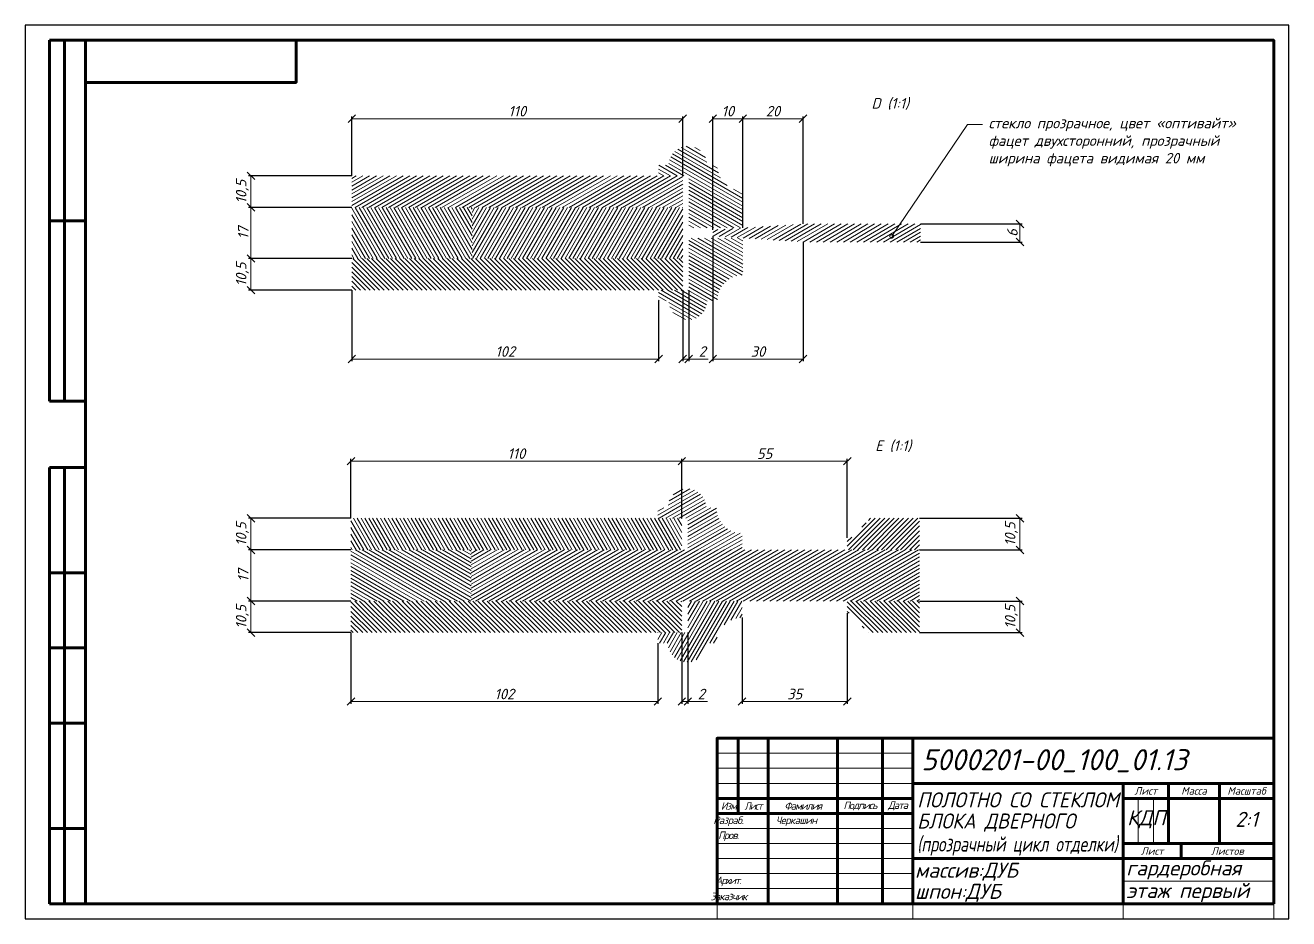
# Paper-space layout 'Лист1' of a CAD drawing. Header units: millimetres. Extents: x 0 to 420, y -322 to 297.
# Drawn here: x 0 to 420, y -322 to -25 of the extents above; entities that cross this region are included whole.
import ezdxf
from ezdxf import colors
from ezdxf.entities.mleader import LeaderData, LeaderLine
from ezdxf.enums import TextEntityAlignment as Align
from ezdxf.math import Vec2, Vec3

# ---------------------------------------------------------------- set-up
doc = ezdxf.new("R2010")
doc.units = ezdxf.units.MM
for name, color, linetype, lineweight in [('MD_Аннотация', 7, 'Continuous', 25), ('MD_Штриховка', 4, 'Continuous', 13), ('слой служебный  ПОЗИЦИИ', 4, 'Continuous', 18), ('слой служебный РАЗМЕРЫ', 7, 'Continuous', 18)]:
    doc.layers.add(name, color=color, linetype=linetype, lineweight=lineweight)
doc.layers.add('слой служебный ШТАМП', color=4, linetype='Continuous')
doc.styles.add('ЕСКД', font='isocpeui.ttf', dxfattribs={"height": 3.5})
doc.dimstyles.new('ЕСКД', dxfattribs={"dimtxt": 3.5, "dimasz": 2.5, "dimexe": 0.75, "dimexo": 0, "dimgap": 0.75, "dimtad": 1, "dimtxsty": 'ЕСКД', "dimblk": 'OBLIQUE', "dimcen": 2.5, "dimclrd": 256, "dimclre": 256, "dimclrt": 256, "dimadec": 0, "dimazin": 0, "dimtfac": 1, "dimtmove": 0, "dimatfit": 3, "dimfxl": 1, "dimlwd": -1, "dimarcsym": 0})

# ---------------------------------------------------------------- blocks, each defined once
blk = doc.blocks.new('_Oblique')
at = {"color": 0, "linetype": 'ByBlock', "lineweight": -2}
blk.add_line((-0.5, -0.5), (0.5, 0.5), dxfattribs=at)
blk = doc.blocks.new('*D48')
at = {"layer": 'Defpoints', "color": 0, "transparency": 16777216}
for p in [(218.55, -113.05), (220.55, -113.05), (220.55, -135.95)]:
    blk.add_point(p, dxfattribs=at)
at = {"layer": 'слой служебный РАЗМЕРЫ', "lineweight": -2, "transparency": 16777216}
for p, q in [((218.55, -113.05), (218.55, -136.7)), ((220.55, -113.05), (220.55, -136.7))]:
    blk.add_line(p, q, dxfattribs=at)
at = {"layer": 'слой служебный РАЗМЕРЫ', "transparency": 16777216}
for p, q in [((218.55, -135.95), (220.55, -135.95)), ((220.55, -135.95), (227.03, -135.95))]:
    blk.add_line(p, q, dxfattribs=at)
at = {"layer": 'слой служебный РАЗМЕРЫ', "transparency": 16777216, "xscale": 2.5, "yscale": 2.5, "zscale": 2.5, "rotation": 180}
blk.add_blockref('_Oblique', (218.55, -135.95), dxfattribs=at)
at = {"layer": 'слой служебный РАЗМЕРЫ', "transparency": 16777216, "xscale": 2.5, "yscale": 2.5, "zscale": 2.5}
blk.add_blockref('_Oblique', (220.55, -135.95), dxfattribs=at)
at = {"layer": 'слой служебный РАЗМЕРЫ', "transparency": 16777216, "insert": (225.04, -133.45), "char_height": 3.5, "attachment_point": 5, "style": 'ЕСКД'}
blk.add_mtext('2', dxfattribs=at)
blk = doc.blocks.new('*D49')
at = {"layer": 'Defpoints', "color": 0, "transparency": 16777216}
for p in [(108.55, -75.05), (75.01, -85.55), (108.55, -85.55)]:
    blk.add_point(p, dxfattribs=at)
at = {"layer": 'слой служебный РАЗМЕРЫ', "lineweight": -2, "transparency": 16777216}
for p, q in [((108.55, -75.05), (74.26, -75.05)), ((108.55, -85.55), (74.26, -85.55))]:
    blk.add_line(p, q, dxfattribs=at)
at = {"layer": 'слой служебный РАЗМЕРЫ', "transparency": 16777216}
blk.add_line((75.01, -75.05), (75.01, -85.55), dxfattribs=at)
at = {"layer": 'слой служебный РАЗМЕРЫ', "transparency": 16777216, "xscale": 2.5, "yscale": 2.5, "zscale": 2.5}
for p, rotation in [((75.01, -75.05), 90), ((75.01, -85.55), 270)]:
    blk.add_blockref('_Oblique', p, dxfattribs=dict(at, rotation=rotation))
at = {"layer": 'слой служебный РАЗМЕРЫ', "transparency": 16777216, "insert": (72.16, -80.3), "char_height": 3.5, "attachment_point": 5, "rotation": 90, "style": 'ЕСКД'}
blk.add_mtext('10,5', dxfattribs=at)
blk = doc.blocks.new('*D50')
at = {"layer": 'Defpoints', "color": 0, "transparency": 16777216}
for p in [(75.01, -102.55), (108.55, -102.55), (108.55, -113.05)]:
    blk.add_point(p, dxfattribs=at)
at = {"layer": 'слой служебный РАЗМЕРЫ', "lineweight": -2, "transparency": 16777216}
for p, q in [((108.55, -102.55), (74.26, -102.55)), ((108.55, -113.05), (74.26, -113.05))]:
    blk.add_line(p, q, dxfattribs=at)
at = {"layer": 'слой служебный РАЗМЕРЫ', "transparency": 16777216}
blk.add_line((75.01, -113.05), (75.01, -102.55), dxfattribs=at)
at = {"layer": 'слой служебный РАЗМЕРЫ', "transparency": 16777216, "xscale": 2.5, "yscale": 2.5, "zscale": 2.5}
for p, rotation in [((75.01, -102.55), 90), ((75.01, -113.05), 270)]:
    blk.add_blockref('_Oblique', p, dxfattribs=dict(at, rotation=rotation))
at = {"layer": 'слой служебный РАЗМЕРЫ', "transparency": 16777216, "insert": (72.16, -107.8), "char_height": 3.5, "attachment_point": 5, "rotation": 90, "style": 'ЕСКД'}
blk.add_mtext('10,5', dxfattribs=at)
blk = doc.blocks.new('*D51')
at = {"layer": 'Defpoints', "color": 0, "transparency": 16777216}
for p in [(108.55, -85.55), (75.01, -102.55), (108.55, -102.55)]:
    blk.add_point(p, dxfattribs=at)
at = {"layer": 'слой служебный РАЗМЕРЫ', "lineweight": -2, "transparency": 16777216}
for p, q in [((108.55, -85.55), (74.26, -85.55)), ((108.55, -102.55), (74.26, -102.55))]:
    blk.add_line(p, q, dxfattribs=at)
at = {"layer": 'слой служебный РАЗМЕРЫ', "transparency": 16777216}
blk.add_line((75.01, -85.55), (75.01, -102.55), dxfattribs=at)
at = {"layer": 'слой служебный РАЗМЕРЫ', "transparency": 16777216, "xscale": 2.5, "yscale": 2.5, "zscale": 2.5}
for p, rotation in [((75.01, -85.55), 90), ((75.01, -102.55), 270)]:
    blk.add_blockref('_Oblique', p, dxfattribs=dict(at, rotation=rotation))
at = {"layer": 'слой служебный РАЗМЕРЫ', "transparency": 16777216, "insert": (72.48, -94.05), "char_height": 3.5, "attachment_point": 5, "rotation": 90, "style": 'ЕСКД'}
blk.add_mtext('17', dxfattribs=at)
blk = doc.blocks.new('*D52')
at = {"layer": 'Defpoints', "color": 0, "transparency": 16777216}
for p in [(108.26, -188.9), (75.01, -199.4), (108.26, -199.4)]:
    blk.add_point(p, dxfattribs=at)
at = {"layer": 'слой служебный РАЗМЕРЫ', "lineweight": -2, "transparency": 16777216}
for p, q in [((108.26, -188.9), (74.26, -188.9)), ((108.26, -199.4), (74.26, -199.4))]:
    blk.add_line(p, q, dxfattribs=at)
at = {"layer": 'слой служебный РАЗМЕРЫ', "transparency": 16777216}
blk.add_line((75.01, -188.9), (75.01, -199.4), dxfattribs=at)
at = {"layer": 'слой служебный РАЗМЕРЫ', "transparency": 16777216, "xscale": 2.5, "yscale": 2.5, "zscale": 2.5}
for p, rotation in [((75.01, -188.9), 90), ((75.01, -199.4), 270)]:
    blk.add_blockref('_Oblique', p, dxfattribs=dict(at, rotation=rotation))
at = {"layer": 'слой служебный РАЗМЕРЫ', "transparency": 16777216, "insert": (72.16, -194.15), "char_height": 3.5, "attachment_point": 5, "rotation": 90, "style": 'ЕСКД'}
blk.add_mtext('10,5', dxfattribs=at)
blk = doc.blocks.new('*D53')
at = {"layer": 'Defpoints', "color": 0, "transparency": 16777216}
for p in [(108.26, -199.4), (75.01, -216.4), (108.26, -216.4)]:
    blk.add_point(p, dxfattribs=at)
at = {"layer": 'слой служебный РАЗМЕРЫ', "lineweight": -2, "transparency": 16777216}
for p, q in [((108.26, -199.4), (74.26, -199.4)), ((108.26, -216.4), (74.26, -216.4))]:
    blk.add_line(p, q, dxfattribs=at)
at = {"layer": 'слой служебный РАЗМЕРЫ', "transparency": 16777216}
blk.add_line((75.01, -199.4), (75.01, -216.4), dxfattribs=at)
at = {"layer": 'слой служебный РАЗМЕРЫ', "transparency": 16777216, "xscale": 2.5, "yscale": 2.5, "zscale": 2.5}
for p, rotation in [((75.01, -199.4), 90), ((75.01, -216.4), 270)]:
    blk.add_blockref('_Oblique', p, dxfattribs=dict(at, rotation=rotation))
at = {"layer": 'слой служебный РАЗМЕРЫ', "transparency": 16777216, "insert": (72.48, -207.9), "char_height": 3.5, "attachment_point": 5, "rotation": 90, "style": 'ЕСКД'}
blk.add_mtext('17', dxfattribs=at)
blk = doc.blocks.new('*D54')
at = {"layer": 'Defpoints', "color": 0, "transparency": 16777216}
for p in [(108.26, -216.4), (75.01, -226.9), (108.26, -226.9)]:
    blk.add_point(p, dxfattribs=at)
at = {"layer": 'слой служебный РАЗМЕРЫ', "lineweight": -2, "transparency": 16777216}
for p, q in [((108.26, -216.4), (74.26, -216.4)), ((108.26, -226.9), (74.26, -226.9))]:
    blk.add_line(p, q, dxfattribs=at)
at = {"layer": 'слой служебный РАЗМЕРЫ', "transparency": 16777216}
blk.add_line((75.01, -216.4), (75.01, -226.9), dxfattribs=at)
at = {"layer": 'слой служебный РАЗМЕРЫ', "transparency": 16777216, "xscale": 2.5, "yscale": 2.5, "zscale": 2.5}
for p, rotation in [((75.01, -216.4), 90), ((75.01, -226.9), 270)]:
    blk.add_blockref('_Oblique', p, dxfattribs=dict(at, rotation=rotation))
at = {"layer": 'слой служебный РАЗМЕРЫ', "transparency": 16777216, "insert": (72.16, -221.65), "char_height": 3.5, "attachment_point": 5, "rotation": 90, "style": 'ЕСКД'}
blk.add_mtext('10,5', dxfattribs=at)
blk = doc.blocks.new('*D55')
at = {"layer": 'Defpoints', "color": 0, "transparency": 16777216}
for p in [(108.26, -226.9), (210.26, -230.4), (108.26, -249.8)]:
    blk.add_point(p, dxfattribs=at)
at = {"layer": 'слой служебный РАЗМЕРЫ', "lineweight": -2, "transparency": 16777216}
for p, q in [((108.26, -226.9), (108.26, -250.55)), ((210.26, -230.4), (210.26, -250.55))]:
    blk.add_line(p, q, dxfattribs=at)
at = {"layer": 'слой служебный РАЗМЕРЫ', "transparency": 16777216}
blk.add_line((210.26, -249.8), (108.26, -249.8), dxfattribs=at)
at = {"layer": 'слой служебный РАЗМЕРЫ', "transparency": 16777216, "xscale": 2.5, "yscale": 2.5, "zscale": 2.5, "rotation": 180}
blk.add_blockref('_Oblique', (108.26, -249.8), dxfattribs=at)
at = {"layer": 'слой служебный РАЗМЕРЫ', "transparency": 16777216, "xscale": 2.5, "yscale": 2.5, "zscale": 2.5}
blk.add_blockref('_Oblique', (210.26, -249.8), dxfattribs=at)
at = {"layer": 'слой служебный РАЗМЕРЫ', "transparency": 16777216, "insert": (159.26, -247.3), "char_height": 3.5, "attachment_point": 5, "style": 'ЕСКД'}
blk.add_mtext('102', dxfattribs=at)
blk = doc.blocks.new('*D56')
at = {"layer": 'Defpoints', "color": 0, "transparency": 16777216}
for p in [(218.26, -226.9), (220.26, -226.9), (220.26, -249.8)]:
    blk.add_point(p, dxfattribs=at)
at = {"layer": 'слой служебный РАЗМЕРЫ', "lineweight": -2, "transparency": 16777216}
for p, q in [((218.26, -226.9), (218.26, -250.55)), ((220.26, -226.9), (220.26, -250.55))]:
    blk.add_line(p, q, dxfattribs=at)
at = {"layer": 'слой служебный РАЗМЕРЫ', "transparency": 16777216}
for p, q in [((218.26, -249.8), (220.26, -249.8)), ((220.26, -249.8), (226.74, -249.8))]:
    blk.add_line(p, q, dxfattribs=at)
at = {"layer": 'слой служебный РАЗМЕРЫ', "transparency": 16777216, "xscale": 2.5, "yscale": 2.5, "zscale": 2.5, "rotation": 180}
blk.add_blockref('_Oblique', (218.26, -249.8), dxfattribs=at)
at = {"layer": 'слой служебный РАЗМЕРЫ', "transparency": 16777216, "xscale": 2.5, "yscale": 2.5, "zscale": 2.5}
blk.add_blockref('_Oblique', (220.26, -249.8), dxfattribs=at)
at = {"layer": 'слой служебный РАЗМЕРЫ', "transparency": 16777216, "insert": (224.75, -247.3), "char_height": 3.5, "attachment_point": 5, "style": 'ЕСКД'}
blk.add_mtext('2', dxfattribs=at)
blk = doc.blocks.new('*D57')
at = {"layer": 'Defpoints', "color": 0, "transparency": 16777216}
for p in [(238.26, -221.9), (273.26, -220.4), (273.26, -249.8)]:
    blk.add_point(p, dxfattribs=at)
at = {"layer": 'слой служебный РАЗМЕРЫ', "lineweight": -2, "transparency": 16777216}
for p, q in [((238.26, -221.9), (238.26, -250.55)), ((273.26, -220.4), (273.26, -250.55))]:
    blk.add_line(p, q, dxfattribs=at)
at = {"layer": 'слой служебный РАЗМЕРЫ', "transparency": 16777216}
blk.add_line((238.26, -249.8), (273.26, -249.8), dxfattribs=at)
at = {"layer": 'слой служебный РАЗМЕРЫ', "transparency": 16777216, "xscale": 2.5, "yscale": 2.5, "zscale": 2.5, "rotation": 180}
blk.add_blockref('_Oblique', (238.26, -249.8), dxfattribs=at)
at = {"layer": 'слой служебный РАЗМЕРЫ', "transparency": 16777216, "xscale": 2.5, "yscale": 2.5, "zscale": 2.5}
blk.add_blockref('_Oblique', (273.26, -249.8), dxfattribs=at)
at = {"layer": 'слой служебный РАЗМЕРЫ', "transparency": 16777216, "insert": (255.76, -247.3), "char_height": 3.5, "attachment_point": 5, "style": 'ЕСКД'}
blk.add_mtext('35', dxfattribs=at)
blk = doc.blocks.new('*D58')
at = {"layer": 'Defpoints', "color": 0, "transparency": 16777216}
for p in [(273.26, -169.9), (218.26, -188.9), (273.26, -195.4)]:
    blk.add_point(p, dxfattribs=at)
at = {"layer": 'слой служебный РАЗМЕРЫ', "lineweight": -2, "transparency": 16777216}
for p, q in [((218.26, -188.9), (218.26, -169.15)), ((273.26, -195.4), (273.26, -169.15))]:
    blk.add_line(p, q, dxfattribs=at)
at = {"layer": 'слой служебный РАЗМЕРЫ', "transparency": 16777216}
blk.add_line((218.26, -169.9), (273.26, -169.9), dxfattribs=at)
at = {"layer": 'слой служебный РАЗМЕРЫ', "transparency": 16777216, "xscale": 2.5, "yscale": 2.5, "zscale": 2.5, "rotation": 180}
blk.add_blockref('_Oblique', (218.26, -169.9), dxfattribs=at)
at = {"layer": 'слой служебный РАЗМЕРЫ', "transparency": 16777216, "xscale": 2.5, "yscale": 2.5, "zscale": 2.5}
blk.add_blockref('_Oblique', (273.26, -169.9), dxfattribs=at)
at = {"layer": 'слой служебный РАЗМЕРЫ', "transparency": 16777216, "insert": (245.76, -167.4), "char_height": 3.5, "attachment_point": 5, "style": 'ЕСКД'}
blk.add_mtext('55', dxfattribs=at)
blk = doc.blocks.new('*D59')
at = {"layer": 'Defpoints', "color": 0, "transparency": 16777216}
for p in [(297.3, -188.9), (330.65, -188.9), (297.3, -199.4)]:
    blk.add_point(p, dxfattribs=at)
at = {"layer": 'слой служебный РАЗМЕРЫ', "lineweight": -2, "transparency": 16777216}
for p, q in [((297.3, -188.9), (331.4, -188.9)), ((297.3, -199.4), (331.4, -199.4))]:
    blk.add_line(p, q, dxfattribs=at)
at = {"layer": 'слой служебный РАЗМЕРЫ', "transparency": 16777216}
blk.add_line((330.65, -199.4), (330.65, -188.9), dxfattribs=at)
at = {"layer": 'слой служебный РАЗМЕРЫ', "transparency": 16777216, "xscale": 2.5, "yscale": 2.5, "zscale": 2.5}
for p, rotation in [((330.65, -188.9), 90), ((330.65, -199.4), 270)]:
    blk.add_blockref('_Oblique', p, dxfattribs=dict(at, rotation=rotation))
at = {"layer": 'слой служебный РАЗМЕРЫ', "transparency": 16777216, "insert": (327.8, -194.15), "char_height": 3.5, "attachment_point": 5, "rotation": 90, "style": 'ЕСКД'}
blk.add_mtext('10,5', dxfattribs=at)
blk = doc.blocks.new('*D60')
at = {"layer": 'Defpoints', "color": 0, "transparency": 16777216}
for p in [(297.3, -216.4), (330.65, -216.4), (297.3, -226.9)]:
    blk.add_point(p, dxfattribs=at)
at = {"layer": 'слой служебный РАЗМЕРЫ', "lineweight": -2, "transparency": 16777216}
for p, q in [((297.3, -216.4), (331.4, -216.4)), ((297.3, -226.9), (331.4, -226.9))]:
    blk.add_line(p, q, dxfattribs=at)
at = {"layer": 'слой служебный РАЗМЕРЫ', "transparency": 16777216}
blk.add_line((330.65, -226.9), (330.65, -216.4), dxfattribs=at)
at = {"layer": 'слой служебный РАЗМЕРЫ', "transparency": 16777216, "xscale": 2.5, "yscale": 2.5, "zscale": 2.5}
for p, rotation in [((330.65, -216.4), 90), ((330.65, -226.9), 270)]:
    blk.add_blockref('_Oblique', p, dxfattribs=dict(at, rotation=rotation))
at = {"layer": 'слой служебный РАЗМЕРЫ', "transparency": 16777216, "insert": (327.8, -221.65), "char_height": 3.5, "attachment_point": 5, "rotation": 90, "style": 'ЕСКД'}
blk.add_mtext('10,5', dxfattribs=at)
blk = doc.blocks.new('*D61')
at = {"layer": 'Defpoints', "color": 0, "transparency": 16777216}
for p in [(108.55, -113.05), (210.55, -116.56), (210.55, -135.95)]:
    blk.add_point(p, dxfattribs=at)
at = {"layer": 'слой служебный РАЗМЕРЫ', "lineweight": -2, "transparency": 16777216}
for p, q in [((108.55, -113.05), (108.55, -136.7)), ((210.55, -116.56), (210.55, -136.7))]:
    blk.add_line(p, q, dxfattribs=at)
at = {"layer": 'слой служебный РАЗМЕРЫ', "transparency": 16777216}
blk.add_line((108.55, -135.95), (210.55, -135.95), dxfattribs=at)
at = {"layer": 'слой служебный РАЗМЕРЫ', "transparency": 16777216, "xscale": 2.5, "yscale": 2.5, "zscale": 2.5, "rotation": 180}
blk.add_blockref('_Oblique', (108.55, -135.95), dxfattribs=at)
at = {"layer": 'слой служебный РАЗМЕРЫ', "transparency": 16777216, "xscale": 2.5, "yscale": 2.5, "zscale": 2.5}
blk.add_blockref('_Oblique', (210.55, -135.95), dxfattribs=at)
at = {"layer": 'слой служебный РАЗМЕРЫ', "transparency": 16777216, "insert": (159.55, -133.45), "char_height": 3.5, "attachment_point": 5, "style": 'ЕСКД'}
blk.add_mtext('102', dxfattribs=at)
blk = doc.blocks.new('*D62')
at = {"layer": 'Defpoints', "color": 0, "transparency": 16777216}
for p in [(108.26, -169.9), (108.26, -188.9), (218.26, -188.9)]:
    blk.add_point(p, dxfattribs=at)
at = {"layer": 'слой служебный РАЗМЕРЫ', "lineweight": -2, "transparency": 16777216}
for p, q in [((108.26, -188.9), (108.26, -169.15)), ((218.26, -188.9), (218.26, -169.15))]:
    blk.add_line(p, q, dxfattribs=at)
at = {"layer": 'слой служебный РАЗМЕРЫ', "transparency": 16777216}
blk.add_line((218.26, -169.9), (108.26, -169.9), dxfattribs=at)
at = {"layer": 'слой служебный РАЗМЕРЫ', "transparency": 16777216, "xscale": 2.5, "yscale": 2.5, "zscale": 2.5, "rotation": 180}
blk.add_blockref('_Oblique', (108.26, -169.9), dxfattribs=at)
at = {"layer": 'слой служебный РАЗМЕРЫ', "transparency": 16777216, "xscale": 2.5, "yscale": 2.5, "zscale": 2.5}
blk.add_blockref('_Oblique', (218.26, -169.9), dxfattribs=at)
at = {"layer": 'слой служебный РАЗМЕРЫ', "transparency": 16777216, "insert": (163.26, -167.4), "char_height": 3.5, "attachment_point": 5, "style": 'ЕСКД'}
blk.add_mtext('110', dxfattribs=at)
blk = doc.blocks.new('*D63')
at = {"layer": 'Defpoints', "color": 0, "transparency": 16777216}
for p in [(108.55, -56.06), (108.55, -75.05), (218.55, -75.05)]:
    blk.add_point(p, dxfattribs=at)
at = {"layer": 'слой служебный РАЗМЕРЫ', "lineweight": -2, "transparency": 16777216}
for p, q in [((108.55, -75.05), (108.55, -55.31)), ((218.55, -75.05), (218.55, -55.31))]:
    blk.add_line(p, q, dxfattribs=at)
at = {"layer": 'слой служебный РАЗМЕРЫ', "transparency": 16777216}
blk.add_line((218.55, -56.06), (108.55, -56.06), dxfattribs=at)
at = {"layer": 'слой служебный РАЗМЕРЫ', "transparency": 16777216, "xscale": 2.5, "yscale": 2.5, "zscale": 2.5, "rotation": 180}
blk.add_blockref('_Oblique', (108.55, -56.06), dxfattribs=at)
at = {"layer": 'слой служебный РАЗМЕРЫ', "transparency": 16777216, "xscale": 2.5, "yscale": 2.5, "zscale": 2.5}
blk.add_blockref('_Oblique', (218.55, -56.06), dxfattribs=at)
at = {"layer": 'слой служебный РАЗМЕРЫ', "transparency": 16777216, "insert": (163.55, -53.56), "char_height": 3.5, "attachment_point": 5, "style": 'ЕСКД'}
blk.add_mtext('110', dxfattribs=at)
blk = doc.blocks.new('_DotSmall')
at = {"color": 0, "linetype": 'ByBlock', "const_width": 0.5}
blk.add_lwpolyline([(-0.0625, 0, 1), (0.0625, 0, 1)], format="xyb", close=True, dxfattribs=at)
blk = doc.blocks.new('*D76')
at = {"layer": 'Defpoints', "color": 0, "transparency": 16777216}
for p in [(297.59, -91.05), (297.59, -97.05), (330.65, -97.05)]:
    blk.add_point(p, dxfattribs=at)
at = {"layer": 'слой служебный РАЗМЕРЫ', "lineweight": -2, "transparency": 16777216}
for p, q in [((297.59, -91.05), (331.4, -91.05)), ((297.59, -97.05), (331.4, -97.05))]:
    blk.add_line(p, q, dxfattribs=at)
at = {"layer": 'слой служебный РАЗМЕРЫ', "transparency": 16777216}
blk.add_line((330.65, -91.05), (330.65, -97.05), dxfattribs=at)
at = {"layer": 'слой служебный РАЗМЕРЫ', "transparency": 16777216, "xscale": 2.5, "yscale": 2.5, "zscale": 2.5}
for p, rotation in [((330.65, -91.05), 90), ((330.65, -97.05), 270)]:
    blk.add_blockref('_Oblique', p, dxfattribs=dict(at, rotation=rotation))
at = {"layer": 'слой служебный РАЗМЕРЫ', "transparency": 16777216, "insert": (328.15, -94.05), "char_height": 3.5, "attachment_point": 5, "rotation": 90, "style": 'ЕСКД'}
blk.add_mtext('6', dxfattribs=at)
blk = doc.blocks.new('*D77')
at = {"layer": 'Defpoints', "color": 0, "transparency": 16777216}
for p in [(238.55, -56.06), (238.55, -92.38), (228.55, -93.05)]:
    blk.add_point(p, dxfattribs=at)
at = {"layer": 'слой служебный РАЗМЕРЫ', "lineweight": -2, "transparency": 16777216}
for p, q in [((228.55, -93.05), (228.55, -55.31)), ((238.55, -92.38), (238.55, -55.31))]:
    blk.add_line(p, q, dxfattribs=at)
at = {"layer": 'слой служебный РАЗМЕРЫ', "transparency": 16777216}
blk.add_line((228.55, -56.06), (238.55, -56.06), dxfattribs=at)
at = {"layer": 'слой служебный РАЗМЕРЫ', "transparency": 16777216, "xscale": 2.5, "yscale": 2.5, "zscale": 2.5, "rotation": 180}
blk.add_blockref('_Oblique', (228.55, -56.06), dxfattribs=at)
at = {"layer": 'слой служебный РАЗМЕРЫ', "transparency": 16777216, "xscale": 2.5, "yscale": 2.5, "zscale": 2.5}
blk.add_blockref('_Oblique', (238.55, -56.06), dxfattribs=at)
at = {"layer": 'слой служебный РАЗМЕРЫ', "transparency": 16777216, "insert": (233.55, -53.56), "char_height": 3.5, "attachment_point": 5, "style": 'ЕСКД'}
blk.add_mtext('10', dxfattribs=at)
blk = doc.blocks.new('*D78')
at = {"layer": 'Defpoints', "color": 0, "transparency": 16777216}
for p in [(228.55, -95.05), (258.55, -97.05), (258.55, -135.95)]:
    blk.add_point(p, dxfattribs=at)
at = {"layer": 'слой служебный РАЗМЕРЫ', "lineweight": -2, "transparency": 16777216}
for p, q in [((228.55, -95.05), (228.55, -136.7)), ((258.55, -97.05), (258.55, -136.7))]:
    blk.add_line(p, q, dxfattribs=at)
at = {"layer": 'слой служебный РАЗМЕРЫ', "transparency": 16777216}
blk.add_line((228.55, -135.95), (258.55, -135.95), dxfattribs=at)
at = {"layer": 'слой служебный РАЗМЕРЫ', "transparency": 16777216, "xscale": 2.5, "yscale": 2.5, "zscale": 2.5, "rotation": 180}
blk.add_blockref('_Oblique', (228.55, -135.95), dxfattribs=at)
at = {"layer": 'слой служебный РАЗМЕРЫ', "transparency": 16777216, "xscale": 2.5, "yscale": 2.5, "zscale": 2.5}
blk.add_blockref('_Oblique', (258.55, -135.95), dxfattribs=at)
at = {"layer": 'слой служебный РАЗМЕРЫ', "transparency": 16777216, "insert": (243.55, -133.45), "char_height": 3.5, "attachment_point": 5, "style": 'ЕСКД'}
blk.add_mtext('30', dxfattribs=at)
blk = doc.blocks.new('*D79')
at = {"layer": 'Defpoints', "color": 0, "transparency": 16777216}
for p in [(258.55, -56.06), (238.55, -92.38), (258.55, -91.05)]:
    blk.add_point(p, dxfattribs=at)
at = {"layer": 'слой служебный РАЗМЕРЫ', "lineweight": -2, "transparency": 16777216}
for p, q in [((238.55, -92.38), (238.55, -55.31)), ((258.55, -91.05), (258.55, -55.31))]:
    blk.add_line(p, q, dxfattribs=at)
at = {"layer": 'слой служебный РАЗМЕРЫ', "transparency": 16777216}
blk.add_line((238.55, -56.06), (258.55, -56.06), dxfattribs=at)
at = {"layer": 'слой служебный РАЗМЕРЫ', "transparency": 16777216, "xscale": 2.5, "yscale": 2.5, "zscale": 2.5, "rotation": 180}
blk.add_blockref('_Oblique', (238.55, -56.06), dxfattribs=at)
at = {"layer": 'слой служебный РАЗМЕРЫ', "transparency": 16777216, "xscale": 2.5, "yscale": 2.5, "zscale": 2.5}
blk.add_blockref('_Oblique', (258.55, -56.06), dxfattribs=at)
at = {"layer": 'слой служебный РАЗМЕРЫ', "transparency": 16777216, "insert": (248.55, -53.56), "char_height": 3.5, "attachment_point": 5, "style": 'ЕСКД'}
blk.add_mtext('20', dxfattribs=at)

psp = doc.layouts.new('Лист1')

# ---------------------------------------------------------------- hatches: boundary and pattern name
at = {"layer": 'MD_Штриховка'}
h = psp.add_hatch(dxfattribs=at)
h.set_pattern_fill('ANSI31', color=256, scale=0.35, angle=105, style=0)
edge = h.paths.add_edge_path(flags=0)
edge.add_line((213.94741, -71.54919), (210.54741, -71.54919))
edge.add_line((210.54741, -71.54919), (210.54741, -75.05281))
edge.add_line((210.54741, -75.05281), (218.54741, -75.05281))
edge.add_line((218.54741, -75.05281), (220.54741, -75.05281))
edge.add_line((220.54741, -75.05281), (220.54741, -92.38024))
edge.add_line((220.54741, -92.38024), (238.54741, -92.38024))
edge.add_line((238.54741, -92.38024), (238.54741, -80.04919))
edge.add_ellipse((238.54741, -71.54919), major_axis=(0, -8.5), ratio=1, start_angle=270, end_angle=360, ccw=False)
edge.add_line((230.04741, -71.54919), (226.64741, -71.54919))
edge.add_ellipse((220.29741, -71.54919), major_axis=(6.35, 0), ratio=1, start_angle=0, end_angle=180)
h = psp.add_hatch(dxfattribs=at)
h.set_pattern_fill('ANSI31', color=256, scale=0.35, angle=-15, style=0)
h.paths.add_polyline_path([(108.54741, -75.05281), (108.54741, -85.55281), (148.54741, -85.55281), (218.54741, -85.55281), (218.54741, -75.05281), (210.54741, -75.05281)], flags=0)
h = psp.add_hatch(dxfattribs=at)
h.set_pattern_fill('ANSI31', color=256, scale=0.35, angle=75, style=0)
h.paths.add_polyline_path([(148.54741, -102.55281), (148.54741, -85.55281), (108.54741, -85.55281), (108.54741, -102.55281)], flags=0)
h = psp.add_hatch(dxfattribs=at)
h.set_pattern_fill('ANSI31', color=256, scale=0.35, angle=15, style=0)
h.paths.add_polyline_path([(218.54741, -102.55281), (218.54741, -85.55281), (148.54741, -85.55281), (148.54741, -102.55281)], flags=0)
h = psp.add_hatch(dxfattribs=at)
h.set_pattern_fill('ANSI31', color=256, scale=0.35, angle=-15, style=0)
h.paths.add_polyline_path([(297.59409, -97.05281), (297.59409, -91.05281), (258.54741, -91.05281), (228.54741, -93.05281), (228.54741, -95.05281), (258.54741, -97.05281)], flags=0)
h = psp.add_hatch(dxfattribs=at)
h.set_pattern_fill('ANSI31', color=256, scale=0.35, angle=105, style=0)
edge = h.paths.add_edge_path(flags=0)
edge.add_line((210.54741, -116.55642), (213.94741, -116.55642))
edge.add_ellipse((220.29741, -116.55642), major_axis=(-6.35, 0), ratio=1, start_angle=360, end_angle=540)
edge.add_line((226.64741, -116.55642), (230.04741, -116.55642))
edge.add_ellipse((238.54741, -116.55642), major_axis=(-8.5, 0), ratio=1, start_angle=-90, end_angle=0, ccw=False)
edge.add_line((238.54741, -108.05642), (238.54741, -95.72243))
edge.add_line((238.54741, -95.72243), (220.54741, -95.72243))
edge.add_line((220.54741, -95.72243), (220.54741, -113.05281))
edge.add_line((220.54741, -113.05281), (218.54741, -113.05281))
edge.add_line((218.54741, -113.05281), (210.54741, -113.05281))
edge.add_line((210.54741, -113.05281), (210.54741, -116.55642))
h = psp.add_hatch(dxfattribs=at)
h.set_pattern_fill('ANSI31', color=256, scale=0.35, angle=90, style=0)
h.paths.add_polyline_path([(108.54741, -102.55281), (108.54741, -113.05281), (210.54741, -113.05281), (218.54741, -113.05281), (218.54741, -102.55281), (148.54741, -102.55281)], flags=0)
h = psp.add_hatch(dxfattribs=at)
h.set_pattern_fill('ANSI31', color=256, scale=0.35, angle=-15, style=0)
edge = h.paths.add_edge_path(flags=0)
edge.add_line((220.25649, -188.89615), (220.25649, -199.39615))
edge.add_line((220.25649, -199.39615), (238.25649, -199.39615))
edge.add_line((238.25649, -199.39615), (238.25649, -193.89254))
edge.add_ellipse((238.25649, -185.39254), major_axis=(0, -8.5), ratio=1, start_angle=-90, end_angle=0, ccw=False)
edge.add_line((229.75649, -185.39254), (226.35649, -185.39254))
edge.add_ellipse((220.00649, -185.39254), major_axis=(6.35, 0), ratio=1, start_angle=360, end_angle=540)
edge.add_line((213.65649, -185.39254), (210.25649, -185.39254))
edge.add_line((210.25649, -185.39254), (210.25649, -188.89615))
edge.add_line((210.25649, -188.89615), (218.25649, -188.89615))
edge.add_line((218.25649, -188.89615), (220.25649, -188.89615))
h = psp.add_hatch(dxfattribs=at)
h.set_pattern_fill('ANSI31', color=256, scale=0.35, angle=75, style=0)
h.paths.add_polyline_path([(108.25649, -188.89615), (108.25649, -199.39615), (148.25649, -199.39615), (218.25649, -199.39615), (218.25649, -188.89615), (210.25649, -188.89615)], flags=0)
h = psp.add_hatch(dxfattribs=at)
h.set_pattern_fill('ANSI31', color=256, scale=0.35, style=0)
edge = h.paths.add_edge_path(flags=0)
edge.add_line((297.30317, -199.39615), (297.30317, -188.89615))
edge.add_line((297.30317, -188.89615), (280.25649, -188.89615))
edge.add_line((280.25649, -188.89615), (280.25649, -190.3962))
edge.add_line((280.25649, -190.3962), (278.25649, -190.3962))
edge.add_ellipse((273.25649, -190.3962), major_axis=(5, 0), ratio=1, start_angle=269.9999983, end_angle=360, ccw=False)
edge.add_line((273.25649, -195.3962), (273.25649, -199.39615))
edge.add_line((273.25649, -199.39615), (297.30317, -199.39615))
h = psp.add_hatch(dxfattribs=at)
h.set_pattern_fill('ANSI31', color=256, scale=0.35, angle=105, style=0)
h.paths.add_polyline_path([(148.25649, -216.39615), (148.25649, -199.39615), (108.25649, -199.39615), (108.25649, -216.39615)], flags=0)
h = psp.add_hatch(dxfattribs=at)
h.set_pattern_fill('ANSI31', color=256, scale=0.35, angle=-15, style=0)
h.paths.add_polyline_path([(297.30317, -216.39615), (297.30317, -199.39615), (273.25649, -199.39615), (238.25649, -199.39615), (220.25649, -199.39615), (218.25649, -199.39615), (148.25649, -199.39615), (148.25649, -216.39615), (218.25649, -216.39615), (220.25649, -216.39615), (238.25649, -216.39615), (273.25649, -216.39615)], flags=0)
h = psp.add_hatch(dxfattribs=at)
h.set_pattern_fill('ANSI31', color=256, scale=0.35, angle=90, style=0)
h.paths.add_polyline_path([(108.25649, -216.39615), (108.25649, -226.89615), (210.25649, -226.89615), (218.25649, -226.89615), (218.25649, -216.39615), (148.25649, -216.39615)], flags=0)
h = psp.add_hatch(dxfattribs=at)
h.set_pattern_fill('ANSI31', color=256, scale=0.35, angle=15, style=0)
edge = h.paths.add_edge_path(flags=0)
edge.add_line((220.25649, -216.39615), (220.25649, -226.89615))
edge.add_line((220.25649, -226.89615), (218.25649, -226.89615))
edge.add_line((218.25649, -226.89615), (210.25649, -226.89615))
edge.add_line((210.25649, -226.89615), (210.25649, -230.39977))
edge.add_line((210.25649, -230.39977), (213.65649, -230.39977))
edge.add_ellipse((220.00649, -230.39977), major_axis=(-6.35, 0), ratio=1, start_angle=360, end_angle=540)
edge.add_line((226.35649, -230.39977), (229.75649, -230.39977))
edge.add_ellipse((238.25649, -230.39977), major_axis=(-8.5, 0), ratio=1, start_angle=-90, end_angle=0, ccw=False)
edge.add_line((238.25649, -221.89977), (238.25649, -216.39615))
edge.add_line((238.25649, -216.39615), (220.25649, -216.39615))
h = psp.add_hatch(dxfattribs=at)
h.set_pattern_fill('ANSI31', color=256, scale=0.35, angle=90, style=0)
edge = h.paths.add_edge_path(flags=0)
edge.add_line((297.30317, -226.89615), (297.30317, -216.39615))
edge.add_line((297.30317, -216.39615), (273.25649, -216.39615))
edge.add_line((273.25649, -216.39615), (273.25649, -220.3961))
edge.add_ellipse((273.25649, -225.3961), major_axis=(0, 5), ratio=1, start_angle=269.9999983, end_angle=360, ccw=False)
edge.add_line((278.25649, -225.3961), (280.25649, -225.3961))
edge.add_line((280.25649, -225.3961), (280.25649, -226.89615))
edge.add_line((280.25649, -226.89615), (297.30317, -226.89615))

# ---------------------------------------------------------------- linework, layer by layer
at = {"layer": 'Defpoints', "lineweight": 20}
for p, q in [((370, -282), (370, -297)), ((375, -282), (375, -297))]:
    psp.add_line(p, q, dxfattribs=at)
at = {"layer": 'слой служебный ШТАМП', "lineweight": 60}
for p, q in [((8, -150), (8, -30)), ((8, -30), (20, -30)), ((13, -150), (13, -30)), ((8, -90), (20, -90)), ((8, -150), (20, -150)), ((8, -317), (8, -172)), ((20, -172), (8, -172)), ((13, -317), (13, -172)), ((20, -207), (8, -207)), ((20, -232), (8, -232)), ((20, -257), (8, -257)), ((237, -262), (237, -287)), ((247, -262), (247, -317)), ((270, -262), (270, -317)), ((285, -262), (285, -317)), ((295, -262), (295, -317)), ((295, -277), (415, -277)), ((365, -277), (365, -317)), ((380, -277), (380, -297)), ((397, -277), (397, -297)), ((230, -282), (295, -282)), ((365, -282), (415, -282)), ((230, -287), (295, -287)), ((20, -292), (8, -292)), ((365, -297), (415, -297)), ((384.2314, -297), (384.2314, -302)), ((295, -302), (415, -302)), ((20, -317), (8, -317))]:
    psp.add_line(p, q, dxfattribs=at)
at = {"layer": 'слой служебный ШТАМП'}
for p in [(415, -262), (230, -317)]:
    psp.add_line(p, (415, -317), dxfattribs=at)
at = {"layer": 'слой служебный ШТАМП', "lineweight": 15}
for p, q in [((230, -267), (295, -267)), ((230, -272), (295, -272)), ((230, -277), (295, -277)), ((230, -292), (295, -292)), ((230, -297), (295, -297)), ((230, -302), (295, -302)), ((230, -307), (295, -307)), ((230, -312), (295, -312))]:
    psp.add_line(p, q, dxfattribs=at)
at = {"layer": 'слой служебный ШТАМП', "lineweight": 0}
for p, q in [((230, -317), (230, -322)), ((295, -317), (295, -322)), ((365, -317), (365, -322)), ((415, -317), (415, -322))]:
    psp.add_line(p, q, dxfattribs=at)
at = {"layer": 'слой служебный ШТАМП', "lineweight": 25}
psp.add_lwpolyline([(420, -322), (420, -25), (0, -25), (0, -322)], close=True, dxfattribs=at)
at = {"layer": 'слой служебный ШТАМП', "lineweight": 60}
psp.add_lwpolyline([(415, -317), (415, -30), (20, -30), (20, -317)], close=True, dxfattribs=at)
for points in [[(20, -44), (90, -44), (90, -30)], [(230, -317), (230, -262), (415, -262)]]:
    psp.add_lwpolyline(points, dxfattribs=at)
at = {"layer": 'слой служебный ШТАМП', "lineweight": 20}
psp.add_lwpolyline([(365, -309.5), (415, -309.5)], dxfattribs=at)

# ---------------------------------------------------------------- texts
at = {"layer": 'MD_Аннотация', "char_height": 3.5, "attachment_point": 8, "style": 'ЕСКД'}
for s, insert, width in [('D (1:1)', (287.54272, -53.04468), 15.8348485), ('E (1:1)', (288.55762, -166.86913), 15.6306818)]:
    psp.add_mtext(s, dxfattribs=dict(at, insert=insert, width=width))
at = {"layer": 'слой служебный ШТАМП', "lineweight": -3, "style": 'ЕСКД'}
for s, height, p in [('5000201-00_100_01.13', 7, (297.88742, -272.64209)), ('массив:ДУБ', 5, (295.76474, -308.37341)), ('гардеробная', 5, (366, -307.60565)), ('шпон:ДУБ', 5, (295.76474, -315.39081)), ('этаж первый', 5, (366, -315.10565))]:
    psp.add_text(s, height=height, dxfattribs=at).set_placement(p)
for s, width, p, p2 in [('ПОЛОТНО СО СТЕКЛОМ', 0.929113, (296.48778, -284.99554), (363.54581, -284.99554)), ('(прозрачный цикл отделки)', 0.748011, (296.48778, -299.67505), (363.21945, -299.67505))]:
    psp.add_text(s, height=5, dxfattribs=dict(at, width=width)).set_placement(p, p2, align=Align.FIT)
at = {"layer": 'слой служебный ШТАМП', "lineweight": -3, "style": 'ЕСКД', "width": 0.929113}
psp.add_text('БЛОКА ДВЕРНОГО', height=5, dxfattribs=at).set_placement((296.48778, -292.02002))
at = {"layer": 'слой служебный ШТАМП', "lineweight": -3, "attachment_point": 5, "style": 'ЕСКД'}
for s, insert, char_height, width in [('Лист', (372.5, -279.5), 2.5, 14.4), ('Масса', (388.5, -279.5), 2.5, 16.4), ('Масштаб', (406, -279.5), 2.5, 17.4), ('{\\T0.85;Изм}', (233.75, -284.5), 2.5, 6.4), ('{\\W0.9;\\T0.85;Лист}', (242, -284.5), 2.5, 9.4), ('{\\T0.85;Фамилия}', (258.5, -284.5), 2.5, 22.4), ('{\\T0.85;Подпись}', (277.5, -284.5), 2.5, 14.4), ('{\\T0.85;Дата}', (290, -284.5), 2.5, 9.4), ('{\\T0.9;Разраб.}', (233.75, -289.6), 2.5, 6.4), ('{\\T0.9;Черкашин}', (256.2714, -289.6), 2.5, 17.0405623), ('КДП', (372.66895, -288.95579), 5, 17.4), ('2:1', (406, -288.95579), 5, 17.4), ('{\\T0.85;Пров.}', (233.75, -294.6), 2.5, 6.4), ('Лист', (374.6157, -299.5), 2.5, 18.6313957), ('Листов', (399.6157, -299.5), 2.5, 30.1686043), ('{\\T0.85;Архит.}', (233.75, -309.6), 2.5, 6.4), ('{\\T0.85;Заказчик}', (233.75, -314.6), 2.5, 6.4)]:
    psp.add_mtext(s, dxfattribs=dict(at, insert=insert, char_height=char_height, width=width))

# ---------------------------------------------------------------- dimensions: what is measured, and where the dimension line sits
at = {"layer": 'слой служебный РАЗМЕРЫ'}
for base, p1, p2, angle, picture, middle in [((108.54741, -56.05932), (218.54741, -75.05281), (108.54741, -75.05281), 180, '*D63', (163.54741, -53.55932)), ((238.54741, -56.05932), (228.54741, -93.05281), (238.54741, -92.38024), 180, '*D77', (233.54741, -53.55932)), ((258.54741, -56.05932), (238.54741, -92.38024), (258.54741, -91.05281), 180, '*D79', (248.54741, -53.55932)), ((75.00615, -85.55281), (108.54741, -75.05281), (108.54741, -85.55281), 270, '*D49', (72.15615, -80.30281)), ((75.00615, -102.55281), (108.54741, -85.55281), (108.54741, -102.55281), 270, '*D51', (72.48361, -94.05281)), ((330.65395, -97.05281), (297.59409, -91.05281), (297.59409, -97.05281), 90, '*D76', (328.15395, -94.05281)), ((75.00615, -102.55281), (108.54741, -113.05281), (108.54741, -102.55281), 270, '*D50', (72.15615, -107.80281)), ((108.25649, -169.90267), (218.25649, -188.89615), (108.25649, -188.89615), 180, '*D62', (163.25649, -167.40267)), ((273.25649, -169.90267), (218.25649, -188.89615), (273.25649, -195.3962), 180, '*D58', (245.75649, -167.40267)), ((75.00615, -199.39615), (108.25649, -188.89615), (108.25649, -199.39615), 270, '*D52', (72.15615, -194.14615)), ((330.65395, -188.89615), (297.30317, -199.39615), (297.30317, -188.89615), 90, '*D59', (327.80395, -194.14615)), ((75.00615, -216.39615), (108.25649, -199.39615), (108.25649, -216.39615), 270, '*D53', (72.48361, -207.89615)), ((75.00615, -226.89615), (108.25649, -216.39615), (108.25649, -226.89615), 270, '*D54', (72.15615, -221.64615)), ((330.65395, -216.39615), (297.30317, -226.89615), (297.30317, -216.39615), 90, '*D60', (327.80395, -221.64615))]:
    dim = psp.add_linear_dim(base=base, p1=p1, p2=p2, angle=angle, dimstyle='ЕСКД', override={"dimlfac": -1}, dxfattribs=at)
    dim.commit()
    dim.dimension.update_dxf_attribs({"geometry": picture, "text_midpoint": middle})
for base, p1, p2, picture, middle in [((258.54741, -135.95434), (228.54741, -95.05281), (258.54741, -97.05281), '*D78', (243.54741, -133.45434)), ((210.54741, -135.95434), (108.54741, -113.05281), (210.54741, -116.55642), '*D61', (159.54741, -133.45434)), ((220.54741, -135.95434), (218.54741, -113.05281), (220.54741, -113.05281), '*D48', (225.03965, -133.45434)), ((273.25649, -249.79768), (238.25649, -221.89977), (273.25649, -220.3961), '*D57', (255.75649, -247.29768)), ((108.25649, -249.79768), (210.25649, -230.39977), (108.25649, -226.89615), '*D55', (159.25649, -247.29768)), ((220.25649, -249.79768), (218.25649, -226.89615), (220.25649, -226.89615), '*D56', (224.74873, -247.29768))]:
    dim = psp.add_linear_dim(base=base, p1=p1, p2=p2, dimstyle='ЕСКД', override={"dimlfac": -1}, dxfattribs=at)
    dim.commit()
    dim.dimension.update_dxf_attribs({"geometry": picture, "text_midpoint": middle})

# ---------------------------------------------------------------- leaders
at = {"layer": 'слой служебный  ПОЗИЦИИ'}
ml = psp.add_multileader_mtext('Standard', dxfattribs=at)
ml.set_content('стекло прозрачное, цвет «оптивайт»\\Pфацет двухсторонний, прозрачный\\Pширина фацета видимая 20 мм', color=256, style='ЕСКД')
ml.set_leader_properties(color=256, linetype='ByLayer', lineweight=-1)
ml.set_arrow_properties(name='DOTSMALL')
ml.build(insert=Vec2(0, 0))
ml.multileader.update_dxf_attribs({"dogleg_length": 5, "arrow_head_size": 2.5})
ctx = ml.context
ctx.base_point, ctx.char_height, ctx.arrow_head_size, ctx.plane_origin = Vec3(318.24299, -58.03495), 3.5, 2.5, Vec3(280.38175, -118.74706)
notes = []
notes.append((ctx, [(0, (1, 1, 0), (313.24299, -58.03495), (1, 0), 5, [(0, [(288.03959, -95.12786)], 0, [])])]))
ctx.mtext.insert, ctx.mtext.flow_direction = Vec3(320.24299, -55.75995), 5
for ctx, leaders in notes:
    for number, flags, end, landing, length, lines in leaders:
        leader = LeaderData()
        leader.index, (leader.has_last_leader_line, leader.has_dogleg_vector, leader.attachment_direction) = number, flags
        leader.last_leader_point, leader.dogleg_vector, leader.dogleg_length = Vec3(end), Vec3(landing), length
        for number, points, colour, breaks in lines:
            line = LeaderLine()
            line.index, line.vertices, line.color, line.breaks = number, Vec3.list(points), colors.encode_raw_color(colour), breaks
            leader.lines.append(line)
        ctx.leaders.append(leader)

doc.saveas('drawing.dxf')
